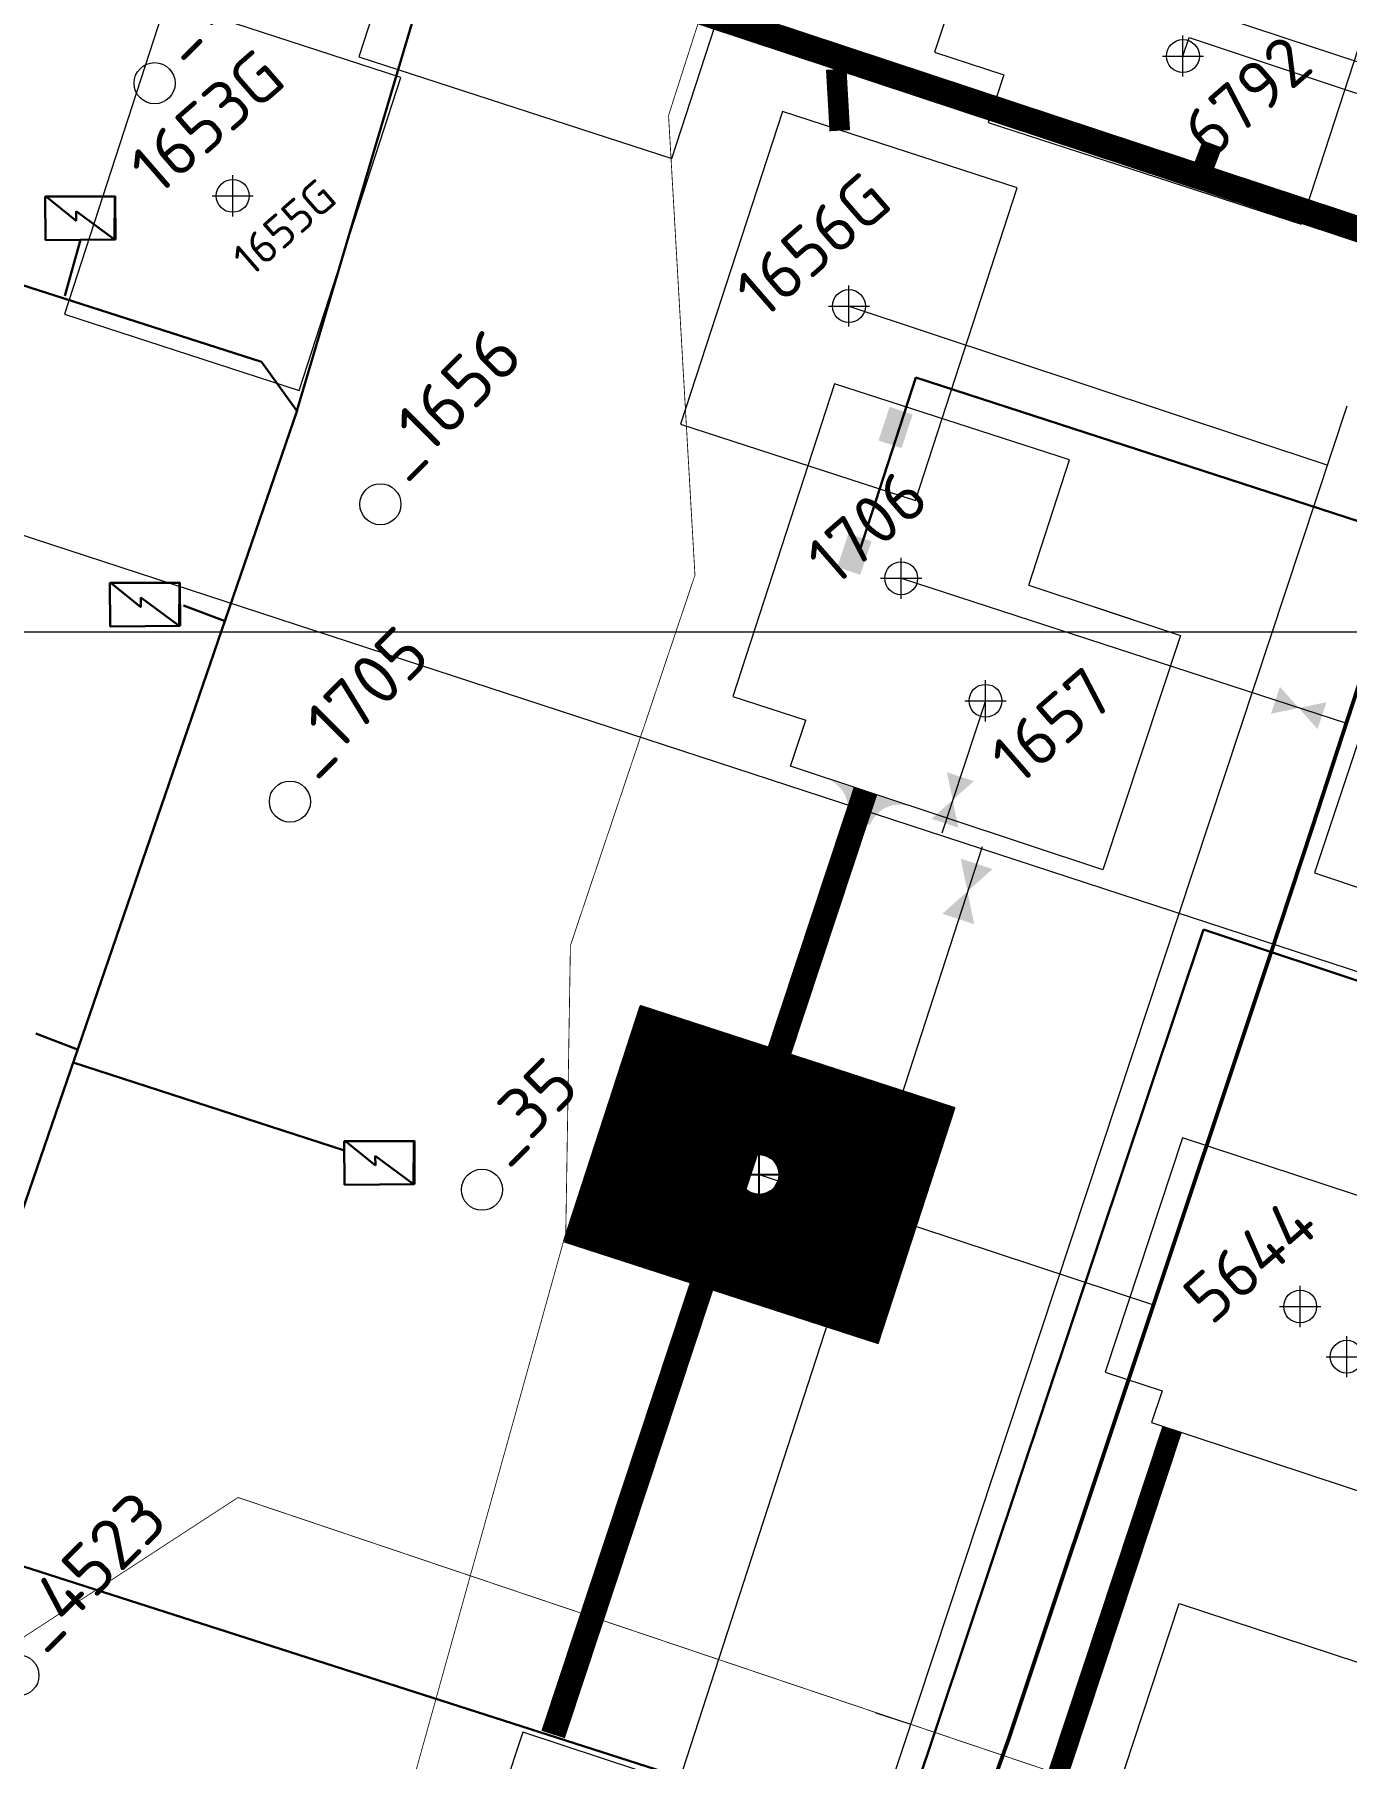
# Model space of a CAD drawing. Header units: millimetres. Extents: x 519 to 9564855, y -810 to 5021775.
# Drawn here: x 9537093.8 to 9537412.8, y 4997726 to 4998145.2 of the extents above; entities that cross this region are included whole.
import ezdxf
from ezdxf.enums import TextEntityAlignment as Align

# ---------------------------------------------------------------- set-up
doc = ezdxf.new("R2010")
doc.units = ezdxf.units.MM
doc.header["$LTSCALE"] = 2
doc.header["$MEASUREMENT"] = 0
doc.header["$PDMODE"] = 2
doc.header["$PDSIZE"] = 5
for name, color, linetype in [('160 скважин на 2012 год', 7, 'Continuous'), ('Existing roads', 41, 'Continuous'), ('OilColl&Flowlines', 3, 'Continuous'), ('OLD WELLS(dr.bfr2000)', 24, 'Continuous'), ('Stage8 wlls text', 7, 'Continuous'), ('Скважины  2018 года', 7, 'Continuous'), ('Скважины 2019г.', 241, 'Continuous'), ('Скважины на 2021 год', 7, 'Continuous'), ('Скважины на 2024 год (доп.)', 10, 'Continuous')]:
    doc.layers.add(name, color=color, linetype=linetype)
for name, color, linetype, lineweight in [('160 скважин на2012 год.Выкидные линии', 5, 'Continuous', 30), ('PPLINE_GAS', 4, 'GAS_LINE', 30), ('WELLS(drilled after 2000y)', 6, 'Continuous', 40), ('Скв на 2025 допы от ХеКай', 204, 'Continuous', 0), ('Скважины на 2022 год', 60, 'Continuous', 13), ('Скважины на 2023 год', 201, 'Continuous', 20), ('Скважины на 2024 год-125', 10, 'Continuous', 40), ('ТХ_Проект. НГ', 244, 'g_122_n', 50), ('Электро', 1, 'Continuous', 30), ('Электроснаб', 1, 'Continuous', 18), ('Электроснабжене', 1, 'Continuous', 18)]:
    doc.layers.add(name, color=color, linetype=linetype, lineweight=lineweight)
doc.styles.add('92051501$0$STANDARD', font='simplex.shx')
doc.styles.add('92056027$0$STANDARD', font='simplex.shx')
doc.styles.add('Elect', font='isocpeur.ttf')
doc.styles.add('GeoApp', font='', dxfattribs={"height": 1})
doc.styles.add('Line_GUGK', font='')
doc.styles.get("Standard").update_dxf_attribs({"font": 'isocpeur.ttf', "width": 0.5})
doc.styles.get('GeoApp').set_extended_font_data('D431', italic=True)
doc.styles.get('Line_GUGK').set_extended_font_data('Bm431', italic=True)
doc.linetypes.add('92056027$0$WTR_LINE', pattern='A,0.5,-0.2,["W",92056027$0$STANDARD,S=0.1,R=0,X=-0.1,Y=-0.05],-0.05', length=0.75)
doc.linetypes.add('g5_121_g', pattern='A,4,-0.4,["Г",GeoApp,S=1,R=0,X=0,Y=-0.5],-1.2,12', length=17.6)
doc.linetypes.add('g_122_n', pattern='A,2,-2,3,-0.6,["Н",Line_GUGK,S=2,R=0,X=0,Y=-1],-3,3,-2,8,-2,8,-2,6', length=41.6)
doc.linetypes.add('GAS_LINE', pattern='A,0.5,-0.2,["G",92051501$0$STANDARD,S=0.1,R=0,X=-0.1,Y=-0.05],-0.05', length=0.75)

# ---------------------------------------------------------------- blocks, each defined once
blk = doc.blocks.new('92051501$0$VALVE')
at = {"layer": 'OilColl&Flowlines'}
for points in [[(-5.97, -3.45), (-5.97, 3.45), (0, 0)], [(5.97, -3.45), (0, 0), (5.97, 3.45)]]:
    blk.add_solid(points, dxfattribs=at)

msp = doc.modelspace()

# ---------------------------------------------------------------- hatches: boundary and pattern name
at = {"layer": 'Existing roads', "linetype": 'ByBlock', "lineweight": 0}
msp.add_hatch(color=256, dxfattribs=at).paths.add_polyline_path([(9537286.41006, 4997964.16152, -0.406846034), (9537291.23156, 4997954.86549), (9537296.93236, 4997952.9792, -0.406846034), (9537306.34702, 4997957.56474)])
at = {"layer": 'Скважины на 2024 год-125', "linetype": 'ByBlock', "lineweight": 0, "true_color": 0xadddf7}
h = msp.add_hatch(dxfattribs=at)
h.set_pattern_fill('ANSI31', color=141)
h.set_pattern_definition([(45, (-12587.20241, 125.10634), (-0.0883883476483, 0.0883883476483), [])])
h.paths.add_polyline_path([(9537317.31277, 4997884.17102), (9537241.22825, 4997908.89238), (9537222.68723, 4997851.82898), (9537298.77175, 4997827.10762)])
h.paths.add_polyline_path([(9537275, 4997868, -1), (9537265, 4997868, -1)], flags=16)
at = {"layer": 'Электро'}
msp.add_hatch(color=256, dxfattribs=at).paths.add_polyline_path([(9537288.9652, 4998015.70131), (9537294.57743, 4998013.84433), (9537297.28466, 4998022.02619), (9537291.67243, 4998023.88317)])
at = {"layer": 'Электроснаб', "lineweight": 0}
msp.add_hatch(color=1, dxfattribs=at).paths.add_polyline_path([(9537298.9778, 4998046.51693), (9537304.59003, 4998044.65995), (9537307.29726, 4998052.8418), (9537301.68503, 4998054.69879)])
at = {"layer": 'Электроснабжене', "lineweight": 0}
msp.add_hatch(color=1, dxfattribs=at).paths.add_polyline_path([(9537298.9778, 4998046.51693), (9537304.59003, 4998044.65995), (9537307.29726, 4998052.8418), (9537301.68503, 4998054.69879)])

# ---------------------------------------------------------------- linework, layer by layer
at = {"layer": '160 скважин на 2012 год', "color": 0, "linetype": 'ByBlock', "lineweight": 0, "elevation": 0.00005}
for points in [[(9537323.92592, 4998175.23906), (9537312.59218, 4998140.9859), (9537329.44952, 4998135.40811)], [(9537367.91963, 4997815.36506), (9537365.39218, 4997807.6859), (9537441.3727, 4997782.54532), (9537460.22814, 4997839.53072), (9537446.30568, 4997844.1359)]]:
    msp.add_lwpolyline(points, dxfattribs=at)
at = {"layer": '160 скважин на 2012 год', "color": 0, "linetype": 'ByBlock', "lineweight": 0}
msp.add_circle((9537412.8, 4997823.7), 4, dxfattribs=at)
msp.add_point((9537412.8, 4997823.7), dxfattribs=at)
at = {"layer": '160 скважин на2012 год.Выкидные линии', "color": 3, "linetype": 'ByBlock', "lineweight": 0, "ltscale": 80}
for points in [[(9537360, 4998157), (9537398.00042, 4998144.33802), (9537438.16907, 4998131.10571)], [(9537373, 4998140), (9537374.49954, 4998144.50034)], [(9537374.5042, 4998144.51478), (9537411.00042, 4998132.33802), (9537435.87313, 4998124.16686)]]:
    msp.add_lwpolyline(points, dxfattribs=at)
at = {"layer": 'Existing roads', "lineweight": 0}
for p, q in [((9537119.41355, 4998199.12395), (9537469.45875, 4998083.30034)), ((9537117.52875, 4998193.42768), (9537467.51762, 4998077.6227)), ((9537379.06326, 4998106.88813), (9537399.00249, 4998100.29061)), ((9537351.48689, 4998006.03754), (9537360.98291, 4998002.89548))]:
    msp.add_line(p, q, dxfattribs=at)
at = {"layer": 'Existing roads', "color": 0, "linetype": 'ByBlock', "lineweight": 0, "ltscale": 80}
msp.add_line((9533000, 4998000), (9548000, 4998000), dxfattribs=at)
at = {"layer": 'Existing roads', "lineweight": 0, "const_width": 6, "flags": 128}
msp.add_lwpolyline([(9536729.94154, 4998219.80861), (9536837.07934, 4998201.64656), (9536884.28596, 4998197.5021), (9536933.61181, 4998201.16518), (9536979.09824, 4998208.21284), (9537049.7397, 4998210.39071), (9537119.02692, 4998196.16946), (9537468.51832, 4998080.54966)], dxfattribs=at)
at = {"layer": 'Existing roads', "linetype": 'ByBlock', "lineweight": 0, "ltscale": 200, "const_width": 5}
for points in [[(9537289.5694, 4998121.85728), (9537288.71778, 4998136.78433)], [(9537377.03454, 4998110.37045), (9537380.16216, 4998118.62822)]]:
    msp.add_lwpolyline(points, dxfattribs=at)
at = {"layer": 'Existing roads', "linetype": 'ByBlock', "lineweight": 0, "const_width": 6, "flags": 128}
msp.add_lwpolyline([(9537219.89015, 4997731.81759), (9537295.80139, 4997961.23855)], dxfattribs=at)
at = {"layer": 'Existing roads', "linetype": 'ByBlock', "lineweight": 0, "ltscale": 200, "const_width": 5, "elevation": 0.00005}
msp.add_lwpolyline([(9537333.42494, 4997694.39214), (9537370.37765, 4997806.0716)], dxfattribs=at)
at = {"layer": 'OilColl&Flowlines', "lineweight": 0}
for p, q in [((9536878.62076, 4998092.97611), (9537492.75691, 4997892.01085)), ((9537324.99823, 4997983.19465), (9537314.35489, 4997951.02807)), ((9537338.2, 4997661.2), (9537372.11914, 4997763.71132)), ((9537372.11914, 4997763.71132), (9537440.53953, 4997741.07225)), ((9537298.32547, 4997737.11701), (9537306.86988, 4997734.28981))]:
    msp.add_line(p, q, dxfattribs=at)
at = {"layer": 'OilColl&Flowlines', "linetype": 'ByBlock', "lineweight": 0, "ltscale": 50}
msp.add_line((9537293.94281, 4997695.2213), (9537412.95706, 4998054.90931, -0.00002), dxfattribs=at)
at = {"layer": 'OilColl&Flowlines', "linetype": 'ByBlock', "lineweight": 0}
msp.add_line((9537241.1, 4997691.3), (9537324.24908, 4997947.75426), dxfattribs=at)
for points in [[(9537326.70188, 4997942.27253), (9537320.61231, 4997936.84853), (9537318.95978, 4997944.83425)], [(9537322.26485, 4997928.86282), (9537314.52275, 4997931.42454), (9537320.61231, 4997936.84853)]]:
    msp.add_solid(points, dxfattribs=at)
at = {"layer": 'OLD WELLS(dr.bfr2000)', "lineweight": 0}
for centre in [(9537123, 4998133.4), (9537177.9, 4998031), (9537155.9, 4997958.7), (9537202.6, 4997864.3), (9537089.9, 4997746.2)]:
    msp.add_circle(centre, 5, dxfattribs=at)
at = {"layer": 'PPLINE_GAS', "linetype": 'g5_121_g'}
msp.add_lwpolyline([(9534778.5479, 4998536.78098), (9534874.18051, 4998503.20616), (9535072.84513, 4998402.39372), (9535451.90206, 4998298.75678), (9537303.35592, 4997704.5983), (9537377.97521, 4997927.57471), (9538200.14956, 4997654.43587), (9538214.55082, 4997649.50142), (9538234.24131, 4997643.04917), (9538590.1015, 4997520.55902), (9539125.3331, 4997334.13457), (9539210.91174, 4997304.42884), (9539345.38339, 4997257.75155), (9539456.46224, 4997220.86465), (9539620.38329, 4997166.42999), (9539867.53158, 4997084.35735), (9540014.59686, 4997034.46686), (9540009.45675, 4997018.26256), (9541300.177, 4996571.493), (9541398.857, 4996623.815), (9541532.03867, 4997015.00349), (9541563.89422, 4997108.93401), (9541575.96726, 4997105.29839)], dxfattribs=at)
at = {"layer": 'Stage8 wlls text', "color": 0, "linetype": 'ByBlock', "lineweight": 0}
msp.add_lwpolyline([(9537193.68202, 4997675.3776), (9537269.66254, 4997650.23702), (9537288.51798, 4997707.22241), (9537212.53745, 4997732.36299)], close=True, dxfattribs=at)
at = {"layer": 'WELLS(drilled after 2000y)', "color": 0, "linetype": 'ByBlock', "lineweight": 0}
for p, q in [((9537335.50345, 4998011.33676), (9537372.41798, 4997999.12241)), ((9537372.41798, 4997999.12241), (9537353.56254, 4997942.13702)), ((9537353.56254, 4997942.13702), (9537277.58202, 4997967.2776))]:
    msp.add_line(p, q, dxfattribs=at)
at = {"layer": 'WELLS(drilled after 2000y)', "color": 0, "lineweight": 0}
msp.add_line((9537277.58202, 4997967.2776), (9537281.28968, 4997978.483), dxfattribs=at)
at = {"layer": 'WELLS(drilled after 2000y)', "color": 3, "linetype": 'ByBlock', "lineweight": 0, "ltscale": 50, "const_width": 0.2}
msp.add_lwpolyline([(9537409.84524, 4998630.24042), (9537247.95011, 4998125.57225), (9537254.36749, 4998013.75625), (9537224.09157, 4997923.70977), (9537222.9636, 4997853.71886), (9537134.38177, 4997535.83011), (9536796.64862, 4997648.4015), (9536752.37299, 4997640.35981), (9536548.72509, 4997706.11339), (9536536.70349, 4997733.5994), (9535089.19293, 4998187.47405), (9535089.19293, 4998187.47405), (9535089.19293, 4998187.47405)], dxfattribs=at)
at = {"layer": 'WELLS(drilled after 2000y)', "color": 0, "linetype": 'ByBlock', "lineweight": 0}
msp.add_circle((9537325, 4997983.2), 4, dxfattribs=at)
at = {"layer": 'WELLS(drilled after 2000y)', "color": 0, "linetype": 'ByBlock', "lineweight": 0, "ltscale": 80}
msp.add_point((9537325, 4997983.2), dxfattribs=at)
at = {"layer": 'Скв на 2025 допы от ХеКай', "color": 5, "linetype": '92056027$0$WTR_LINE', "lineweight": 0, "ltscale": 20, "const_width": 0.2}
msp.add_lwpolyline([(9537050.97, 4997729.29), (9537143.28658, 4997789.4584), (9537615.66323, 4997630.11685)], dxfattribs=at)
at = {"layer": 'Скважины  2018 года', "color": 0, "linetype": 'ByBlock', "lineweight": 0}
msp.add_lwpolyline([(9537485.87468, 4997994.23987), (9537487.2136, 4997998.25474), (9537430.29526, 4998017.23638), (9537404.9864, 4997941.34526), (9537432.78451, 4997932.07105)], dxfattribs=at)
at = {"layer": 'Скважины 2019г.', "color": 0, "linetype": 'ByBlock', "lineweight": 0}
msp.add_lwpolyline([(9537446.30568, 4997844.1359), (9537448.87238, 4997851.89556), (9537372.87999, 4997876.89872), (9537354.12762, 4997819.90444), (9537367.91963, 4997815.36506)], dxfattribs=at)
msp.add_circle((9537401.5, 4997835.9), 4, dxfattribs=at)
msp.add_point((9537401.5, 4997835.9), dxfattribs=at)
at = {"layer": 'Скважины на 2021 год', "lineweight": 0}
msp.add_circle((9537304.5, 4998013), 4, dxfattribs=at)
msp.add_point((9537304.5, 4998013), dxfattribs=at)
at = {"layer": 'Скважины на 2022 год', "color": 0, "linetype": 'ByBlock', "lineweight": 0}
for points in [[(9537172.68723, 4998139.82898), (9537248.77175, 4998115.10762), (9537267.31277, 4998172.17102), (9537191.22825, 4998196.89238)], [(9537158.15211, 4998058.70241), (9537182.87347, 4998134.78693), (9537125.81008, 4998153.32795), (9537101.08872, 4998077.24343)]]:
    msp.add_lwpolyline(points, close=True, dxfattribs=at)
at = {"layer": 'Скважины на 2022 год', "color": 0, "linetype": 'ByBlock'}
msp.add_lwpolyline([(9537329.44952, 4998135.40811), (9537325.68723, 4998123.82898), (9537401.77175, 4998099.10762), (9537420.31277, 4998156.17102), (9537403.70161, 4998161.56831)], dxfattribs=at)
at = {"layer": 'Скважины на 2022 год', "color": 0, "lineweight": 0}
msp.add_lwpolyline([(9537335.50345, 4998011.33676), (9537345.39238, 4998041.77175), (9537288.32898, 4998060.31277), (9537263.60762, 4997984.22825), (9537281.28968, 4997978.483)], dxfattribs=at)
at = {"layer": 'Скважины на 2022 год', "color": 0}
msp.add_circle((9537373, 4998140), 4, dxfattribs=at)
at = {"layer": 'Скважины на 2022 год', "color": 0, "linetype": 'ByBlock', "lineweight": 0}
msp.add_circle((9537142, 4998106), 4, dxfattribs=at)
at = {"layer": 'Скважины на 2022 год', "color": 0}
msp.add_point((9537373, 4998140), dxfattribs=at)
at = {"layer": 'Скважины на 2022 год', "color": 0, "linetype": 'ByBlock', "lineweight": 0}
msp.add_point((9537142, 4998106), dxfattribs=at)
at = {"layer": 'Скважины на 2023 год', "color": 0, "linetype": 'ByBlock', "lineweight": 0}
msp.add_lwpolyline([(9537307.95211, 4998031.90241), (9537332.67347, 4998107.98693), (9537275.61008, 4998126.52795), (9537250.88872, 4998050.44343)], close=True, dxfattribs=at)
msp.add_circle((9537291.8, 4998079.2), 4, dxfattribs=at)
msp.add_point((9537291.8, 4998079.2), dxfattribs=at)
at = {"layer": 'Скважины на 2024 год (доп.)', "color": 3, "linetype": 'ByBlock', "lineweight": 0}
msp.add_line((9537291.8, 4998079.2), (9537408.20571, 4998040.54964, -0.00002), dxfattribs=at)
at = {"layer": 'Скважины на 2024 год-125'}
msp.add_lwpolyline([(9537222.68723, 4997851.82898), (9537298.77175, 4997827.10762), (9537317.31277, 4997884.17102), (9537241.22825, 4997908.89238)], close=True, dxfattribs=at)
at = {"layer": 'Скважины на 2024 год-125', "ltscale": 50}
msp.add_circle((9537270, 4997868), 5, dxfattribs=at)
at = {"layer": 'Скважины на 2024 год-125', "lineweight": 25}
msp.add_point((9537270, 4997868), dxfattribs=at)
at = {"layer": 'ТХ_Проект. НГ', "color": 3, "linetype": 'ByBlock', "ltscale": 0.3}
for points, elevation in [([(9537431.46565, 4998035.28342), (9537404.42339, 4997952.27823)], -23.5491), ([(9537394.05259, 4997920.82163), (9537404.42339, 4997952.27823)], -23.4218), ([(9537394.05259, 4997920.82163), (9537330.65249, 4997730.80693)], -24.4218), ([(9537297.40469, 4997689.98203), (9537320.66889, 4997702.97443), (9537330.65249, 4997730.80693)], -23.1905)]:
    msp.add_lwpolyline(points, dxfattribs=dict(at, elevation=elevation))
at = {"layer": 'ТХ_Проект. НГ', "color": 3, "linetype": 'ByBlock', "lineweight": 0, "ltscale": 0.3}
for points in [[(9537304.5, 4998013), (9537412.7196, 4997977.74314)], [(9537270, 4997868), (9537365.84131, 4997836.27038)]]:
    msp.add_lwpolyline(points, dxfattribs=at)
at = {"layer": 'Электро', "ltscale": 25}
for p, q in [((9537200.45269, 4998198.22719), (9537157.61667, 4998053.72031, 0)), ((9537308.06076, 4998061.83981), (9537294.33968, 4998019.61065))]:
    msp.add_line(p, q, dxfattribs=at)
at = {"layer": 'Электро', "ltscale": 0.05}
for p, q in [((9537100.99686, 4998081.03938, 0), (9536942.73174, 4998131.72746, 0)), ((9537148.9548, 4998065.64834, 0), (9537100.99686, 4998081.03938, 0)), ((9537157.61667, 4998053.72031, 0), (9537148.9548, 4998065.64834, 0)), ((9537308.06076, 4998061.83981), (9537546.96076, 4997984.2165, 0)), ((9536950.58707, 4997450.8973, 0), (9537157.65063, 4998053.81921, 0)), ((9537130.01926, 4998006.38634), (9537140.14834, 4998002.56311)), ((9537094.15959, 4997902.26455, -0.00006), (9537104.28867, 4997898.44133, -0.00006))]:
    msp.add_line(p, q, dxfattribs=at)
at = {"layer": 'Электро'}
for p, q in [((9537096.39898, 4998105.82582, 0), (9537113.44741, 4998105.93015, 0)), ((9537096.46369, 4998095.25346, 0), (9537096.39898, 4998105.82582, 0)), ((9537113.35016, 4998105.8317, 0), (9537096.75456, 4998105.73014, 0)), ((9537096.75456, 4998105.73014, 0), (9537103.96634, 4998099.9029, 0)), ((9537113.27647, 4998095.38924, 0), (9537113.35016, 4998105.8317, 0)), ((9537113.44741, 4998105.93015, 0), (9537113.51212, 4998095.3578, 0)), ((9537103.96634, 4998099.9029, 0), (9537103.9518, 4998102.27814, 0)), ((9537103.9518, 4998102.27814, 0), (9537113.27647, 4998095.38924, 0)), ((9537113.51212, 4998095.3578, 0), (9537096.46369, 4998095.25346, 0)), ((9537104.9879, 4998095.30563, 0), (9537101.19921, 4998081.68248, 0)), ((9537112.10718, 4998011.88663, 0.00006), (9537129.15561, 4998011.99097, 0.00006)), ((9537112.17189, 4998001.31428, 0.00006), (9537112.10718, 4998011.88663, 0.00006)), ((9537129.05836, 4998011.89252, 0.00006), (9537112.46276, 4998011.79096, 0.00006)), ((9537112.46276, 4998011.79096, 0.00006), (9537119.67454, 4998005.96372, 0.00006)), ((9537119.67454, 4998005.96372, 0.00006), (9537119.66001, 4998008.33896, 0.00006)), ((9537119.66001, 4998008.33896, 0.00006), (9537128.98467, 4998001.45006, 0.00006)), ((9537128.98467, 4998001.45006, 0.00006), (9537129.05836, 4998011.89252, 0.00006)), ((9537129.15561, 4998011.99097, 0.00006), (9537129.22032, 4998001.41862, 0.00006)), ((9537129.22032, 4998001.41862, 0.00006), (9537112.17189, 4998001.31428, 0.00006)), ((9537103.19852, 4997895.26707, 0), (9537169.18124, 4997873.84922, -0.00006)), ((9537169.10395, 4997876.0886), (9537186.15238, 4997876.19293)), ((9537169.16865, 4997865.51625), (9537169.10395, 4997876.0886)), ((9537186.05512, 4997876.09448), (9537169.45953, 4997875.99292)), ((9537169.45953, 4997875.99292), (9537176.6713, 4997870.16569)), ((9537185.98143, 4997865.65202), (9537186.05512, 4997876.09448)), ((9537186.15238, 4997876.19293), (9537186.21708, 4997865.62058)), ((9537176.6713, 4997870.16569), (9537176.65677, 4997872.54092)), ((9537176.65677, 4997872.54092), (9537185.98143, 4997865.65202)), ((9537186.21708, 4997865.62058), (9537169.16865, 4997865.51625))]:
    msp.add_line(p, q, dxfattribs=at)
at = {"layer": 'Электроснаб', "color": 1, "lineweight": 0, "ltscale": 25}
msp.add_line((9537200.45269, 4998198.22719), (9537157.61667, 4998053.72031, 0), dxfattribs=at)
at = {"layer": 'Электроснаб', "color": 1, "lineweight": 0, "ltscale": 0.05}
for p, q in [((9537100.99686, 4998081.03938, 0), (9536942.73174, 4998131.72746, 0)), ((9537148.9548, 4998065.64834, 0), (9537100.99686, 4998081.03938, 0)), ((9537157.61667, 4998053.72031, 0), (9537148.9548, 4998065.64834, 0)), ((9537308.06076, 4998061.83981), (9537546.96076, 4997984.2165, 0)), ((9536950.58707, 4997450.8973, 0), (9537157.65063, 4998053.81921, 0)), ((9537130.01926, 4998006.38634), (9537140.14834, 4998002.56311)), ((9537094.15959, 4997902.26455, -0.00006), (9537104.28867, 4997898.44133, -0.00006))]:
    msp.add_line(p, q, dxfattribs=at)
at = {"layer": 'Электроснаб', "color": 1, "lineweight": 0}
for p, q in [((9537096.39898, 4998105.82582, 0), (9537113.44741, 4998105.93015, 0)), ((9537096.46369, 4998095.25346, 0), (9537096.39898, 4998105.82582, 0)), ((9537113.35016, 4998105.8317, 0), (9537096.75456, 4998105.73014, 0)), ((9537096.75456, 4998105.73014, 0), (9537103.96634, 4998099.9029, 0)), ((9537113.27647, 4998095.38924, 0), (9537113.35016, 4998105.8317, 0)), ((9537113.44741, 4998105.93015, 0), (9537113.51212, 4998095.3578, 0)), ((9537103.96634, 4998099.9029, 0), (9537103.9518, 4998102.27814, 0)), ((9537103.9518, 4998102.27814, 0), (9537113.27647, 4998095.38924, 0)), ((9537113.51212, 4998095.3578, 0), (9537096.46369, 4998095.25346, 0)), ((9537104.9879, 4998095.30563, 0), (9537101.19921, 4998081.68248, 0)), ((9537112.10718, 4998011.88663, 0.00006), (9537129.15561, 4998011.99097, 0.00006)), ((9537112.17189, 4998001.31428, 0.00006), (9537112.10718, 4998011.88663, 0.00006)), ((9537129.05836, 4998011.89252, 0.00006), (9537112.46276, 4998011.79096, 0.00006)), ((9537112.46276, 4998011.79096, 0.00006), (9537119.67454, 4998005.96372, 0.00006)), ((9537119.67454, 4998005.96372, 0.00006), (9537119.66001, 4998008.33896, 0.00006)), ((9537119.66001, 4998008.33896, 0.00006), (9537128.98467, 4998001.45006, 0.00006)), ((9537128.98467, 4998001.45006, 0.00006), (9537129.05836, 4998011.89252, 0.00006)), ((9537129.15561, 4998011.99097, 0.00006), (9537129.22032, 4998001.41862, 0.00006)), ((9537129.22032, 4998001.41862, 0.00006), (9537112.17189, 4998001.31428, 0.00006)), ((9537103.19852, 4997895.26707, 0), (9537169.18124, 4997873.84922, -0.00006)), ((9537169.10395, 4997876.0886), (9537186.15238, 4997876.19293)), ((9537169.16865, 4997865.51625), (9537169.10395, 4997876.0886)), ((9537186.05512, 4997876.09448), (9537169.45953, 4997875.99292)), ((9537169.45953, 4997875.99292), (9537176.6713, 4997870.16569)), ((9537185.98143, 4997865.65202), (9537186.05512, 4997876.09448)), ((9537186.15238, 4997876.19293), (9537186.21708, 4997865.62058)), ((9537176.6713, 4997870.16569), (9537176.65677, 4997872.54092)), ((9537176.65677, 4997872.54092), (9537185.98143, 4997865.65202)), ((9537186.21708, 4997865.62058), (9537169.16865, 4997865.51625))]:
    msp.add_line(p, q, dxfattribs=at)
at = {"layer": 'Электроснабжене', "color": 1, "lineweight": 0, "ltscale": 25}
for p, q in [((9537200.45269, 4998198.22719), (9537157.61667, 4998053.72031, 0)), ((9537308.06076, 4998061.83981), (9537304.92397, 4998052.18574))]:
    msp.add_line(p, q, dxfattribs=at)
at = {"layer": 'Электроснабжене', "color": 1, "lineweight": 0, "ltscale": 0.05}
for p, q in [((9537100.99686, 4998081.03938, 0), (9536942.73174, 4998131.72746, 0)), ((9537148.9548, 4998065.64834, 0), (9537100.99686, 4998081.03938, 0)), ((9537157.61667, 4998053.72031, 0), (9537148.9548, 4998065.64834, 0)), ((9537308.06076, 4998061.83981), (9537546.96076, 4997984.2165, 0)), ((9536950.58707, 4997450.8973, 0), (9537157.65063, 4998053.81921, 0)), ((9537130.01926, 4998006.38634), (9537140.14834, 4998002.56311)), ((9537094.15959, 4997902.26455, -0.00006), (9537104.28867, 4997898.44133, -0.00006))]:
    msp.add_line(p, q, dxfattribs=at)
at = {"layer": 'Электроснабжене', "color": 1, "lineweight": 0}
for p, q in [((9537096.39898, 4998105.82582, 0), (9537113.44741, 4998105.93015, 0)), ((9537096.46369, 4998095.25346, 0), (9537096.39898, 4998105.82582, 0)), ((9537113.35016, 4998105.8317, 0), (9537096.75456, 4998105.73014, 0)), ((9537096.75456, 4998105.73014, 0), (9537103.96634, 4998099.9029, 0)), ((9537113.27647, 4998095.38924, 0), (9537113.35016, 4998105.8317, 0)), ((9537113.44741, 4998105.93015, 0), (9537113.51212, 4998095.3578, 0)), ((9537103.96634, 4998099.9029, 0), (9537103.9518, 4998102.27814, 0)), ((9537103.9518, 4998102.27814, 0), (9537113.27647, 4998095.38924, 0)), ((9537113.51212, 4998095.3578, 0), (9537096.46369, 4998095.25346, 0)), ((9537104.9879, 4998095.30563, 0), (9537101.19921, 4998081.68248, 0)), ((9537112.10718, 4998011.88663, 0.00006), (9537129.15561, 4998011.99097, 0.00006)), ((9537112.17189, 4998001.31428, 0.00006), (9537112.10718, 4998011.88663, 0.00006)), ((9537129.05836, 4998011.89252, 0.00006), (9537112.46276, 4998011.79096, 0.00006)), ((9537112.46276, 4998011.79096, 0.00006), (9537119.67454, 4998005.96372, 0.00006)), ((9537119.67454, 4998005.96372, 0.00006), (9537119.66001, 4998008.33896, 0.00006)), ((9537119.66001, 4998008.33896, 0.00006), (9537128.98467, 4998001.45006, 0.00006)), ((9537128.98467, 4998001.45006, 0.00006), (9537129.05836, 4998011.89252, 0.00006)), ((9537129.15561, 4998011.99097, 0.00006), (9537129.22032, 4998001.41862, 0.00006)), ((9537129.22032, 4998001.41862, 0.00006), (9537112.17189, 4998001.31428, 0.00006)), ((9537103.19852, 4997895.26707, 0), (9537169.18124, 4997873.84922, -0.00006)), ((9537169.10395, 4997876.0886), (9537186.15238, 4997876.19293)), ((9537169.16865, 4997865.51625), (9537169.10395, 4997876.0886)), ((9537186.05512, 4997876.09448), (9537169.45953, 4997875.99292)), ((9537169.45953, 4997875.99292), (9537176.6713, 4997870.16569)), ((9537185.98143, 4997865.65202), (9537186.05512, 4997876.09448)), ((9537186.15238, 4997876.19293), (9537186.21708, 4997865.62058)), ((9537176.6713, 4997870.16569), (9537176.65677, 4997872.54092)), ((9537176.65677, 4997872.54092), (9537185.98143, 4997865.65202)), ((9537186.21708, 4997865.62058), (9537169.16865, 4997865.51625))]:
    msp.add_line(p, q, dxfattribs=at)

# ---------------------------------------------------------------- block references
at = {"layer": 'OilColl&Flowlines', "lineweight": 0}
for p, rotation in [((9537401.15074, 4997981.45897), 341.6915559985447), ((9537317.01984, 4997959.08215), 251.6915560660597)]:
    msp.add_blockref('92051501$0$VALVE', p, dxfattribs=dict(at, rotation=rotation))

# ---------------------------------------------------------------- texts
at = {"layer": 'OLD WELLS(dr.bfr2000)', "lineweight": 0, "style": 'Elect'}
for s, p in [(' _1601', (9537123, 4998133.4)), (' _1656', (9537177.9, 4998031)), (' _1705', (9537155.9, 4997958.7)), (' _35', (9537202.6, 4997864.3)), (' _4523', (9537089.9, 4997746.2))]:
    msp.add_text(s, height=12.5, rotation=44.9999999, dxfattribs=at).set_placement(p)
at = {"layer": 'WELLS(drilled after 2000y)', "color": 0, "linetype": 'ByBlock', "lineweight": 0, "style": 'Elect'}
msp.add_text('1657', height=12, rotation=41, dxfattribs=at).set_placement((9537333.03004, 4997962.22927))
at = {"layer": 'Скважины 2019г.', "color": 0, "linetype": 'ByBlock', "lineweight": 0, "style": 'Elect'}
msp.add_text('5644', height=12, rotation=41, dxfattribs=at).set_placement((9537379.89118, 4997831.05144))
at = {"layer": 'Скважины на 2021 год', "lineweight": 0, "style": 'Elect'}
msp.add_text('1706', height=12, rotation=41, dxfattribs=at).set_placement((9537288.3127, 4998010.63222))
at = {"layer": 'Скважины на 2022 год', "color": 0}
msp.add_text('6792', height=12, rotation=41, dxfattribs=at).set_placement((9537381.96788, 4998111.66178), align=Align.BOTTOM_LEFT)
at = {"layer": 'Скважины на 2022 год', "color": 0, "linetype": 'ByBlock', "lineweight": 0, "style": 'Elect'}
msp.add_text('1653G', height=12, rotation=41, dxfattribs=at).set_placement((9537123.75802, 4998105.69386))
at = {"layer": 'Скважины на 2023 год', "color": 9, "linetype": 'ByBlock', "lineweight": 0, "true_color": 0xc7c8ca, "style": 'Elect'}
msp.add_text('1655G', height=8, rotation=41, dxfattribs=at).set_placement((9537146.49138, 4998086.1029))
at = {"layer": 'Скважины на 2023 год', "color": 0, "linetype": 'ByBlock', "lineweight": 0, "style": 'Elect'}
msp.add_text('1656G', height=12, rotation=41, dxfattribs=at).set_placement((9537270.99212, 4998075.64392))
at = {"layer": 'Скважины на 2024 год-125', "lineweight": 0, "style": 'Line_GUGK'}
msp.add_text('5643', height=14, rotation=24.5360476, dxfattribs=at).set_placement((9537240.01482, 4997858.26306), align=Align.BOTTOM_LEFT)

doc.saveas('drawing.dxf')
